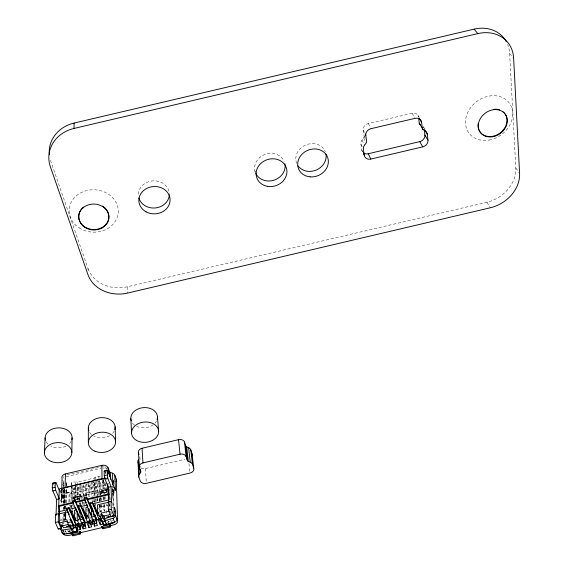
<?xml version="1.0" encoding="UTF-8"?>
<svg xmlns="http://www.w3.org/2000/svg" width="564" height="564" viewBox="0 0 564 564"><rect width="100%" height="100%" fill="white"/><g stroke="black" fill="none" stroke-linecap="round" stroke-linejoin="round"><path stroke-width="0.42" stroke-dasharray="2.82 2.11" d="M88.047 270.163L88.047 268.612L50.774 161.255A34.651 30.78 6.8 0 1 50.09 159.013M64.07 516.836L64.077 513.592M85.524 496.038L85.559 484.666M86.546 496.278L86.567 484.279L85.763 482.319M64.712 488.932L64.303 503.899M66.404 492.069L66.284 487.895M84.403 504.801L84.41 502.362M82.675 504.583L82.697 501.953M82.711 498.449L82.788 485.315M83.719 504.653L83.733 502.08M83.754 496.933L83.81 484.927L81.061 485.576L80.955 499.309M80.913 504.463L80.927 502.743M79.862 504.371L79.876 502.616M79.884 501.741L80.032 485.089M78.163 499.965L78.311 486.224L75.555 486.873L75.393 498.907M78.622 520.494L78.748 518.513M78.791 519.07L78.777 520.487L78.135 518.887M77.092 500.169L77.254 486.351M77.268 485.491L77.303 482.037L94.167 478.068L95.288 477.066L98.89 476.22L101.019 477.278M77.106 499.774L77.261 486.619M75.033 499.281L75.216 486.154M75.231 485.28L75.28 481.776L77.303 482.037M73.468 499.549L73.616 489.968L73.172 489.559L72.721 489.644L72.566 499.225M74.314 499.556L74.504 486.394M71.219 508.03L71.283 504.526M71.36 500.148L71.677 482.629L75.28 481.776M71.261 526.543L71.247 527.418L71.381 526.522M72.375 510.547L72.474 504.449M69.203 531.901L69.231 530.167M69.795 501.586L69.95 493.789A4.991 3.56 -2.4 0 1 63.739 491.54L62.752 489.228M70.303 507.128L70.338 505.393L68.85 505.739A2.171 1.537 -2.6 0 1 66.841 505.499M70.888 507.981L71.268 487.099M68.921 502.242L69.118 492.612A2.143 1.53 -2.5 0 1 66.453 491.646L65.445 491.138L64.127 488.05M70.726 531.387L68.589 531.894L68.618 530.301M66.538 522.349L66.601 519.825L69.442 519.155M63.767 482.904L63.669 486.81M64.479 520.142L65.22 519.148L65.346 513.917M65.48 508.806L65.537 506.07M65.621 502.721L65.96 488.628M65.776 520.396L65.29 519.275L65.41 514.072M65.537 508.862L65.643 504.526M65.22 519.148A5.224 3.652 -2.5 0 0 65.607 516.377L65.685 512.895M65.939 502.439L66.312 486.76M66.333 485.893L66.411 482.403L66.348 487.042M65.903 513.416L65.805 517.78L65.748 511.344M66.15 503.06L66.453 491.646L65.466 489.326M64.028 509.066L64.07 507.325M64.077 503.201L64.543 489.051M63.859 521.228L64.035 514.234M64.169 509.052L64.233 506.472M63.944 521.827L64.141 514.142M64.268 509.017L64.331 506.451M64.444 502.186L64.761 489.531M64.106 520.642L64.282 513.663M64.395 509.299L64.529 504.068M64.55 503.194L64.902 489.235M62.061 498.816L63.02 497.519L64.74 502.454L61.878 503.187L61.695 501.558A5.083 3.603 -2.5 0 1 62.061 498.816L62.329 489.291A5.118 3.652 -2.4 0 0 61.673 492.344L63.309 496.151A2.185 1.551 -2.2 0 1 63.365 496.898L63.006 497.927L59.939 490.807M63.006 497.927L63.02 497.519M63.147 497.596L63.683 482.312L62.068 478.519M63.598 489.489L63.401 496.524M62.872 524.464L63.147 514.072M63.26 509.736L63.33 507.142M63.422 503.673L63.739 491.54M61.871 487.162L61.497 500.169M61.695 501.558L62.089 487.684M63.972 509.327L64.085 506.719M61.476 490.927L61.582 489.185M106.758 489.637L106.793 492.189M85.763 496.32L86.01 493.352L95.591 491.096L96.197 492.591M86.482 496.313L86.616 494.847L86.01 493.352M97.741 498.463L97.65 500.557L96.86 498.477M108.845 504.865L101.894 506.507A1.093 0.74 -24.5 0 1 100.857 507.522A1.093 0.74 -24.5 0 1 99.807 506.994L99.969 505.266M100.392 500.952L100.73 497.497M101.069 494.043L101.238 492.316L100.462 490.377A1.438 0.959 -23.8 0 1 101.816 489.143L106.829 487.959A1.438 0.959 -23.6 0 1 107.209 487.909M99.356 501.593L99.694 498.146M100.04 494.691L100.462 490.377M98.087 495.192L98.418 492.062L97.642 490.123L83.592 493.437L84.191 498.52M96.973 496.376L97.642 490.123M71.346 485.308L71.677 482.629M79.672 498.224L79.764 499.852M71.706 507.269L72.03 504.66M72.693 499.45L73.024 496.842A1.445 0.952 -25 0 1 74.406 495.601L79.418 494.416A1.445 0.952 -24.8 0 1 80.779 495.016L81.872 499.57M93.765 501.537L93.871 500.952L92.2 501.347M94.971 495.213L94.907 495.594M113.547 481.437L113.646 480.845L113.702 483.567M104.079 495.812L103.854 482.847L104.354 482.199L103 478.758M73.172 489.559L73.419 488.981L71.988 485.562M62.449 484.962L63.528 483.482A2.157 1.544 -2 0 0 63.683 482.312M362.37 151.575A5.971 5.146 -28.6 0 1 361.771 149.918L360.889 144.01A5.992 5.182 -29 0 1 362.01 139.942L363.618 137.806A2.58 2.242 -29.2 0 0 364.104 136.051L363.244 130.235A6.049 5.259 -30.4 0 1 368.292 123.551L412.143 113.251A6.098 5.217 -33.9 0 1 418.537 116.974M111.989 494.508L113.554 492.541L113.935 493.521A2.157 1.544 -4.4 0 1 112.433 495.474L112.208 486.817M113.512 481.515A2.129 1.537 -4.3 0 0 113.575 480.549L114.584 479.569M104.784 466.731A3.222 2.348 -3.8 0 1 106.307 468.099L105.285 469.079A2.15 1.565 -3.8 0 0 102.845 468.035M113.618 490.976L112.624 491.216L112.419 489.608M106.913 522.419L112.751 520.579M106.251 489.735L106.857 489.806L101.301 490.899L101.724 492.999A3.588 1.107 76.8 0 0 101.175 494.219M66.806 474.959L102.338 466.597M66.256 476.643L100.942 468.472M140.915 467.958A4.956 3.624 -5.7 0 0 145.434 468.55L185.006 459.23M86.567 484.279L89.316 483.63L89.331 496.849M92.136 498.83L92.066 482.981L94.822 482.333L94.914 495.53M73.419 488.981L103.656 481.86L104.1 482.276M73.616 489.968L103.854 482.847M66.453 491.646L67.313 492.457L68.914 492.654L105.623 484.067M106.194 483.877L108.725 483.285M69.95 493.789L107.682 484.906M79.679 497.829L79.757 498.195L74.208 499.478L73.792 497.377L79.291 496.08L79.735 498.224L74.934 499.359L74.511 497.265L79.376 496.299M102.401 492.887L101.929 490.8L106.779 489.665L107.209 491.759L102.091 492.943M73.024 496.842L73.835 498.773A1.445 0.952 -25.1 0 1 75.216 497.526L80.222 496.348A1.445 0.952 -24.9 0 1 81.583 496.947M83.592 493.437L84.388 495.368L98.418 492.062M101.238 492.316A1.438 0.959 -23.9 0 1 102.585 491.082L106.758 490.102M61.744 501.664L64.522 501.008M112.462 489.714L115.239 489.058M101.724 492.999L107.223 491.702M60.341 499.789L61.709 502.94L64.677 502.531M76.07 499.641L79.179 498.907L79.771 499.916M112.447 490.877L115.275 490.327M85.516 502.919L87.187 502.531M83.19 507.29L84.889 506.888M60.63 519.86L62.054 519.529M99.363 511.611A1.107 0.775 -4.1 0 0 100.293 511.689L100.646 511.611A1.107 0.775 -4.1 0 0 101.407 510.617L98.933 511.203M111.334 507.917L112.765 507.579M58.931 521.023L61.793 520.346A2.601 0.585 78.9 0 1 62.893 521.002M61.173 524.308L63.316 523.801A2.601 0.585 78.9 0 0 63.295 523.18M69.442 524.562L70.86 524.224M107.491 519.867L108.549 522.476L110.685 521.975M88.047 268.612A32.092 26.931 -1.3 0 0 127.274 286.815L486.908 202.25A32.684 26.381 -32.6 0 0 515.827 168.044L509.637 53.488A35.588 29.899 -41.2 0 0 507.649 44.45M101.224 490.913L101.929 490.8M73.715 497.399L74.511 497.265M70.585 530.844L65.579 531.626A0.754 0.508 -26.8 0 1 64.959 531.239M69.118 492.612L69.442 492.591A3.208 2.291 -2.4 0 1 65.445 491.138M65.29 519.275L69.245 520.713M99.835 505.499L103.487 508.968L104.326 511.047M509.637 53.488L513.628 58.106M515.827 168.044L519.127 172.697M486.908 202.25L490.363 207.763M417.896 115.296L419.01 117.143M424.741 129.128L423.599 127.224M412.143 113.251L415.146 118.32M368.292 123.551L370.886 128.719M363.244 130.235L364.33 132.47M364.104 136.051L365.19 138.3M363.618 137.806L365.789 142.311M362.01 139.942L364.52 145.216M360.889 144.01L363.026 148.551M361.771 149.918L362.483 151.441M362.194 151.208L362.398 151.653M64.486 502.291L59.227 490.088M65.551 530.809L66.15 532.155M65.248 530.562L66.136 532.592M67.736 529.948L68.589 531.894M63.936 512.549L65.607 516.377M53.502 484.032L54.186 485.611M60.468 490.172L63.365 496.898A2.467 1.572 -61.1 0 1 63.14 497.596M75.47 512.634L76.14 514.199M80.645 494.691L80.856 495.178M74.406 495.601L75.216 497.526M71.283 486.224L72.721 489.644M74.737 484.913L75.555 486.873M90.48 517.174L91.706 520.121M86.595 509.158L87.568 511.506M79.418 494.416L80.222 496.348M80.25 483.616L81.061 485.576M87.42 509.588L87.18 509.003M81.258 496.151L81.449 496.623M99.722 515.757L100.343 517.28M99.736 516.067L100.385 517.653M99.292 515.905L99.898 517.385M98.686 508.03L100.596 512.739M100.265 516.004L100.893 517.555M99.236 505.633L99.807 506.994M91.276 481.021L92.066 482.981M110.354 519.19L111.397 521.806L111.362 520.234M101.478 505.464L101.894 506.507L101.76 504.801M106.54 504.202L107.153 505.746M101.816 489.143L102.585 491.082M106.829 487.959L107.597 489.904M102.845 479.802L103.656 481.86M104.756 471.095L105.637 473.372M106.307 468.099L106.899 469.629M99.687 506.747L99.842 507.184M93.871 500.952L94.258 502.136L94.308 499.556M254.879 170.814L255.316 172.401M106.885 492.809L106.822 492.393L100.603 493.86L100.653 494.903M109.226 492.231L110.445 500.902M109.31 496.355L109.797 499.824M79.179 498.907L79.298 499.873M84.388 495.368L84.593 497.06M80.109 502.651L80.271 504.089M79.637 502.672L79.792 504.054M188.954 463.594L189.821 471.328M81.963 500.444L82.443 504.808M80.779 495.016L81.251 499.38M100.977 500.606L100.801 497.751M145.434 468.55L146.316 482.46M101.471 500.543L101.301 497.723M140.055 459.3L139.865 456.812A2.136 1.572 -5.3 0 1 139.646 458.003M140.443 465.899L140.528 467.373M127.274 286.815L127.612 293.068M73.193 506.951L73.13 505.485M61.927 487.747L62.026 489.968M113.907 490.856L113.998 494.12M113.575 480.549L113.674 484.004M113.843 490.06L113.935 493.521M113.554 492.541L113.977 507.967M112.969 488.939L113.434 506.437M112.328 486.154L112.652 498.47M112.758 502.686L112.849 506.063M111.249 512.183L111.291 513.903M110.671 511.435L110.727 513.691M109.423 488.798L109.677 500.007M109.761 503.455L109.874 508.629M109.275 503.751L109.388 508.7M108.514 520.903L108.549 522.476M107.068 487.557L107.16 491.864M106.42 510.448L106.483 513.776M105.32 470.799L105.383 474.246M105.546 482.854L105.743 493.183M105.806 496.63L105.856 499.21M104.354 482.199L104.552 493.429M104.608 496.884L104.657 499.478M104.749 504.66L104.855 510.709M104.093 496.672L104.15 500.134M104.227 504.456L104.34 511.365M103.029 480.486L103.275 496.017M103.29 496.884L103.332 499.471M103.416 504.653L103.487 508.968M102.831 480.133L103.05 493.909M103.106 497.349L103.149 499.937M101.308 510.371L101.33 511.957M100.512 495.093L100.322 481.036L97.572 481.684L97.734 497.511M100.519 495.975L100.582 500.367M100.653 505.64L100.73 511.788L99.729 509.306L99.687 505.823M100.702 515.856L100.745 519.247M100.35 515.933L100.392 519.331M99.356 478.794L99.546 494.487M99.588 497.977L99.617 500.592M98.89 476.22L98.933 479.696M98.94 480.57L99.102 494.48M99.158 498.83L99.186 501.438M97.741 498.393L97.769 501.029M96.613 481.191L96.761 497.765M96.86 498.618L96.888 501.255M65.748 511.358L65.805 517.068M95.288 477.066L95.316 480.549M95.323 481.423L95.429 495.347M95.457 498.83L95.506 505.795M94.942 499.048L94.963 501.692M94.963 502.573L94.985 505.21M94.167 478.068L94.195 481.501M94.195 482.361L94.287 496.123M93.835 480.091L93.941 496.68M93.948 497.554L93.969 501.918M92.136 499.711L92.143 501.474M91.086 482.488L91.135 499.091M88.322 484.018L88.322 498.005M94.745 504.569A2.214 1.48 -24.7 0 1 94.618 504.815M66.411 482.403A5.034 3.61 -2 0 1 66.249 484.821M99.835 492.647A5.668 1.699 65 0 1 101.499 491.688M78.354 496.602A5.689 1.311 74.7 0 1 79.341 496.56M72.403 498.125A5.668 1.847 65 0 1 73.969 498.082M106.349 479.4A5.09 3.666 -3.9 0 1 107.111 479.844M114.28 481.332A3.194 2.305 -4.3 0 1 113.463 482.037M63.676 486.394A3.222 2.305 -2.3 0 1 64.035 485.534M63.795 478.11A3.243 2.334 -2.2 0 1 63.901 476.538M102.958 466.491A3.222 2.348 -3.8 0 1 103.593 466.484M100.371 505.471A1.1 0.74 -24.5 0 1 99.257 505.485M114.154 483.221A4.963 3.581 -4.3 0 1 113.286 483.567M110.008 505.365A1.093 0.74 -24.1 0 1 109.24 505.372M422.979 126.442A6.049 5.132 -33.1 0 1 424.107 128.366M296.713 163.532A15.482 13.592 -23.2 0 1 305.836 144.934A15.482 13.592 -23.2 0 1 325.329 151.709M255.203 171.999A15.432 13.642 -18.2 0 1 265.045 154.409A15.432 13.642 -18.2 0 1 284.157 161.382M138.392 194.319A15.489 13.599 -3.4 0 1 153.627 180.832A15.489 13.599 -3.4 0 1 169.334 193.466M71.275 441.175A13.494 9.99 -1.1 0 1 68.223 444.77M66.009 446.138A13.494 9.99 -1.1 0 1 50.704 446.018M47.954 444.072A13.494 9.99 -1.1 0 1 45.733 440.949M114.21 431.065A13.409 10.053 -3.2 0 1 112.342 433.589M109.62 435.634A13.409 10.053 -3.2 0 1 93.645 435.909M91.565 434.491A13.409 10.053 -3.2 0 1 89.521 432.13M156.439 421.125A13.346 10.096 -5.3 0 1 155.072 423.063M153.218 424.762A13.346 10.096 -5.3 0 1 136.636 426.363M134.479 425.052A13.346 10.096 -5.3 0 1 131.891 422.154M61.603 496.658L61.765 499.218L61.603 496.658M79.27 496.087L78.72 496.249L79.291 496.08M68.9 492.661L68.286 492.689L68.9 492.661M79.15 227.863A24.576 21.185 2.6 0 0 118.137 213.587A24.576 21.185 2.6 0 0 83.853 191.436A24.576 21.185 2.6 0 0 79.15 227.863M489.228 140.013A25.14 20.664 -36.8 0 0 509.525 103.374A25.14 20.664 -36.8 0 0 468.592 110.777A25.14 20.664 -36.8 0 0 489.228 140.013"/><path stroke-width="0.85" d="M86.468 516.666L85.925 515.362L87.187 515.066L87.187 516.42L85.918 516.716L85.918 518.344L88.816 517.66L88.809 508.566M85.925 515.362L85.939 507.593L87.378 507.255M92.235 511.774L86.701 498.35L86.708 497.286L84.163 497.885L84.163 498.95L93.321 521.044A1.114 0.783 -4 0 0 94.484 521.573M83.359 518.189L85.03 522.144L81.498 522.962L82.14 522.821L83.613 526.297L85.234 525.916L85.242 522.123M85.03 522.144L84.388 522.278L83.014 519.028L83.028 517.399L81.759 517.696L81.766 516.342L82.591 518.295M83.063 510.857L83.077 508.263L85.368 513.748M85.002 525.74L86.024 528.158L83.176 528.835L83.197 524.64M83.613 526.297L83.62 524.781M80.744 505.936L80.751 504.851L78.192 505.457L78.177 506.535L84.995 522.694L87.519 522.095L80.744 505.936L78.177 506.535M77.635 523.885L79.122 527.354L80.737 526.973L80.772 523.18L83.176 528.835M79.122 527.354L79.136 525.838M80.144 534.122L79.728 532.331A0.754 0.515 -26.4 0 1 80.448 531.626L80.864 532.599A0.754 0.515 -26.4 0 0 80.151 533.311L80.144 534.122L73.024 535.8L72.608 534.009A0.754 0.508 -26.7 0 0 71.91 533.636L80.448 531.626M80.201 509.771L80.116 519.712L83.014 519.028M75.188 524.872L77.472 530.174L80.321 529.504L80.335 527.826M66.742 533.509L66.735 533.946L77.423 531.429L75.682 526.924L73.383 527.467M77.472 530.174L77.529 525.133M77.423 531.429L75.682 526.924M80.737 526.973L77.219 520.396L77.31 512.105M76.373 524.182L75.71 524.323L74.314 521.08L74.342 519.444L75.604 519.148L75.625 517.787L74.356 518.09L75.195 520.036M74.356 518.09L74.476 510.293L76.626 509.786M80.405 513.691L75.082 501.086L75.097 500.021L72.559 500.62L72.537 501.685L81.9 523.737A1.114 0.775 -3.5 0 0 83.176 524.245M73.101 518.457L73.13 516.828L74.8 516.434M73.024 535.8L72.608 534.009M71.233 528.017L71.212 529.215L73.729 528.623L73.785 524.823L66.446 526.55M71.445 520.128L73.489 524.858L72.819 525.006L71.416 521.763L71.445 520.128L70.176 520.424L70.204 519.063L70.768 520.361M71.543 514.431L71.607 510.97L69.915 511.365M71.825 452.673L72.1 437.897M69.034 508.693L69.055 507.607L66.496 508.206L66.474 509.292L73.44 525.415L75.964 524.816L69.034 508.693L66.474 509.292M64.592 533.96L62.851 530.033A3.046 2.03 -26.7 0 1 60.341 528.475L62.089 532.402A3.031 2.037 -26.9 0 0 64.592 533.96L72.756 532.691L69.703 525.754L69.027 525.902L67.609 522.659L67.645 521.023L59.502 522.941L60.933 526.177L69.055 524.266M474.105 29.145L477.828 33.614A35.927 30.089 -40.8 0 1 513.628 58.106L519.599 173.359A32.973 26.508 -32.4 0 1 490.363 207.763L127.612 293.068A32.374 27.065 -1.5 0 1 88.04 274.816L50.415 166.895A34.975 30.978 6.5 0 1 73.976 128.444L74.117 123.058L474.105 29.145A35.588 29.899 -41.2 0 1 506.345 41.708M62.949 488.671A5.118 3.652 -2.4 0 1 65.093 487.719L65.438 473.922L101.851 465.349A5.013 3.652 -3.8 0 1 108.027 467.697L109.508 471.518L109.627 476.65M59.199 505.852L58.924 514.692L58.487 513.691L55.603 514.368L55.321 522.511L58.219 528.997L61.575 528.214L61.652 525.599M62.089 532.402L62.096 531.908L62.639 533.128A5.217 3.61 -3 0 0 69.132 535.363L72.333 534.609A0.754 0.508 -26.8 0 1 73.031 534.982M61.821 487.162L62.068 478.519A5.041 3.631 -2.2 0 1 65.438 473.922M61.575 528.214L61.109 528.313L58.233 521.827L58.487 513.691M59.502 522.941C60.242 516.998 58.959 511.442 58.741 505.689L59.255 489.221L59.826 488.685L105.426 477.941M59.227 490.088L55.984 482.58L52.445 483.27L52.262 487.902L52.868 490.969L56.583 499.485L56.047 515.369L55.603 514.368M56.583 499.485L59.417 498.823L55.716 490.299L55.117 487.233L55.279 482.601M44.38 452.779L45.113 437.932M72.756 532.691L73.087 530.456L72.403 528.884M140.718 471.532L139.315 467.641L138.476 452.934A4.998 3.694 -5.6 0 1 142.058 448.26L178.527 439.673A4.984 3.701 -7.4 0 1 184.513 442.098L185.76 446.004A2.129 1.579 -7.8 0 0 186.698 446.928L188.609 447.71A4.949 3.659 -7.7 0 1 190.787 449.853L192.042 453.837L193.748 468.409A5.013 3.652 -7.9 0 1 190.012 473.048L146.365 483.327A5.034 3.638 -5.9 0 1 140.26 481.007L138.815 477.045A5.048 3.666 -5.8 0 1 139.336 474.254L140.492 472.738A2.171 1.579 -5.5 0 0 140.718 471.532L140.619 469.805M110.727 525.563L110.332 524.583L101.795 526.593A0.747 0.515 -25.4 0 1 102.514 526.966L102.93 528.757L110.05 527.079L110.029 526.268A0.747 0.515 -25 0 1 110.727 525.563L113.928 524.809A5.189 3.631 -4.7 0 0 117.552 520.198L117.065 518.965L117.079 519.444A2.996 2.059 -24.6 0 1 114.577 522.186L106.42 524.76L104.481 518.725L112.003 516.356A0.754 0.515 -24.5 0 0 112.624 515.771M104.812 520.798L113.004 518.224A3.01 2.059 -24.5 0 0 115.514 515.482L115.401 511.534A2.601 0.458 78.4 0 0 114.661 507.931A2.601 0.458 78.4 0 0 114.027 508.044L114.238 515.806L110.981 516.568L108.373 510.011L108.196 501.981L111.08 501.297L111.482 502.312L111.087 486.654L107.745 478.046L107.019 470.418L107.576 470.432L115.437 490.574L114.795 475.269A4.977 3.603 -4.2 0 0 112.483 473.175L110.502 472.421A2.143 1.558 -4.2 0 1 109.508 471.518M108.584 502.327L108.26 487.317L104.89 478.716L104.262 475.656L104.185 471.081L107.019 470.418M55.984 482.58L52.445 483.27M107.576 470.432L104.185 471.081M139.315 467.641A5.083 3.715 -5.7 0 1 142.953 462.931L180.029 454.196A5.069 3.722 -7.5 0 1 186.106 456.621L187.368 460.548A2.164 1.586 -7.9 0 0 188.32 461.479L190.265 462.254A5.034 3.673 -7.9 0 1 192.472 464.412L193.748 468.409M52.262 487.902L55.117 487.233M104.262 475.656L107.118 474.98M65.093 487.719L102.056 479.012A5.09 3.666 -3.9 0 1 104.53 478.878M52.868 490.969L55.716 490.299M104.89 478.716L107.745 478.046M108.26 487.317L111.087 486.654M72.537 501.685L75.082 501.086M84.163 498.95L86.701 498.35M58.741 505.689L73.186 502.284M74.885 501.889L85.086 499.485M86.785 499.084L108.034 494.078L107.83 484.617M59.044 506.387L73.482 502.989M76.034 502.39L84.522 500.388M87.075 499.789L108.309 494.783L108.034 494.078M92.44 502.101L89.887 502.7L89.887 503.779L96.55 519.966L99.074 519.374L92.447 503.18L92.44 502.101L97.671 514.89M89.887 503.779L92.447 503.18M58.882 511.71L67.419 509.694M69.985 509.095L75.111 507.882M81.089 506.479L87.067 505.069M93.046 503.659L108.422 500.035L108.309 494.783M59.777 513.755L68.223 511.767M93.109 505.901L94.548 505.563L97.107 511.837M71.156 511.534L72.643 511.181M84.6 514.128L86.278 513.734M96.07 511.428L97.748 511.033M55.321 522.511L58.233 521.827M108.373 510.011L111.277 509.327L111.08 501.297M98.15 514.269L97.487 512.641L98.749 512.338L98.77 513.691L97.502 513.987L97.516 515.609L101.323 514.713L101.301 513.092L109.444 511.174M96.705 519.423L96.733 523.202L95.119 523.582L93.68 520.107L93.067 520.234L96.564 519.43L94.604 514.671L93.342 514.967L93.335 513.621L94.005 515.249M67.609 522.659L71.416 521.763M74.314 521.08L77.219 520.396M94.604 514.671L94.618 516.293L91.72 516.976L91.685 507.889M113.97 511.865L115.401 511.534M101.301 513.092L102.62 516.356L109.931 514.636M75.71 524.323L79.256 523.505M89.175 521.164L90.628 524.647L92.242 524.266L90.797 520.784L87.279 521.601L87.913 521.467M100.709 518.45L102.126 521.933L104.643 521.34L103.233 517.858L98.855 518.873L99.447 518.746M106.547 517.103L109.409 516.434M58.219 528.997L61.109 528.313M110.981 516.568L114.238 515.806M73.376 527.904L75.675 527.361M86.644 522.179L88.879 527.488L91.728 526.818L89.19 520.741M92.242 524.266L92.228 520.48L94.576 526.149L97.431 525.472L96.43 523.047M98.101 519.479L100.279 524.802L103.134 524.132L100.653 518.041M72.502 532.155L77.43 530.992M107.9 523.815L114.471 522.264L114.485 522.694L103.797 525.211L103.79 524.781L106.251 524.203M80.864 532.599L102.197 527.573A0.747 0.515 -25.4 0 1 102.916 527.946L102.93 528.757M72.594 534.827L79.721 533.149M102.528 527.777L109.656 526.099L109.635 525.288A0.747 0.515 -25 0 1 110.332 524.583M73.976 128.444L477.828 33.614M363.561 152.879A5.971 5.146 -28.6 0 0 368.264 153.725L419.75 141.627A6.021 5.097 -32.7 0 0 424.904 135.078L424.332 129.868M363.554 153.725L364.266 155.248A6.021 5.175 -28.4 0 0 370.816 159.069L422.767 146.866A6.077 5.125 -32.4 0 0 427.977 140.274L427.329 134.281L424.692 129.861M90.797 520.784L90.177 520.917L88.816 517.66M96.564 519.43L95.958 519.557L94.618 516.293M103.233 517.858L102.648 517.978L101.323 514.713M70.437 526.67L63.852 527.7A0.761 0.508 -26.7 0 1 63.224 527.312L62.308 525.239M62.851 530.033L71.043 528.757M419.01 117.961L421.625 122.325L422.274 128.225A2.63 2.228 -33.7 0 0 423.176 129.664L425.242 130.947A6.105 5.161 -32.8 0 1 427.329 134.281M420.511 124.764L420.124 124.524A2.608 2.214 -33.9 0 1 419.228 123.1L418.692 118.334M419.228 123.1L423.176 129.664M424.904 135.078L427.977 140.274M419.75 141.627L422.767 146.866M365.056 133.957L365.782 135.445L366.642 141.296A2.601 2.256 -28.9 0 1 366.149 143.059L364.52 145.216A6.049 5.21 -28.8 0 0 363.385 149.305L364.266 155.248M368.264 153.725L370.816 159.069M69.309 525.881L69.985 527.418M71.91 533.636L72.333 534.609M72.227 525.162L73.729 528.623M66.496 508.206L67.532 510.596M68.216 512.19L69.245 514.572M69.055 507.607L74.871 521.143M79.728 532.331L80.151 533.311M77.726 523.441L80.321 529.504M71.607 510.97L74.286 517.216M75.639 507.882L79.404 516.765M78.192 505.457L79.869 509.44M80.546 511.033L83.902 519.014M75.097 500.021L80.208 512.133M83.768 522.44L85.234 525.916M80.751 504.851L86.102 517.618M87.187 515.066L87.871 516.694M84.163 497.885L86.179 502.736M86.849 504.357L87.85 506.782M88.52 508.404L89.528 510.829M90.198 512.443L91.537 515.686M86.708 497.286L92.376 511.047M95.302 519.726L96.733 523.202M101.795 526.593L102.197 527.573M90.867 505.097L93.828 512.288M94.815 514.692L96.127 517.886M102.514 526.966L102.916 527.946M103.79 524.781L102.126 520.699L103.797 525.211M103.72 515.433L104.58 517.569L104.643 521.34M104.481 518.725L105.757 521.89M109.635 525.288L110.029 526.268M109.656 526.099L110.05 527.079M111.277 509.327L113.872 515.884M108.196 501.981L108.598 502.989M113.004 518.224L114.577 522.186M115.514 515.482L117.079 519.444M108.422 500.035L109.24 502.101L97.41 504.886L97.487 512.641M114.795 475.269L116.29 479.167L117.552 520.198M139.336 474.254L138.504 459.505A4.97 3.645 -5.6 0 0 137.997 462.283L138.561 463.862M138.476 452.934L139.033 454.485M106.194 523.378L106.42 524.76M190.787 449.853L192.472 464.412M188.609 447.71L190.265 462.254M186.698 446.928L188.32 461.479M185.76 446.004L187.368 460.548M184.513 442.098L186.106 456.621M178.527 439.673L180.029 454.196M157.462 416.845L158.639 431.277A13.571 10.166 -5.5 0 1 138.681 441.415A13.571 10.166 -5.5 0 1 137.976 423.811A13.571 10.166 -5.5 0 1 158.639 431.298M142.058 448.26L142.953 462.931M140.295 469.269L140.492 472.738M137.997 462.283L138.815 477.045M130.841 418.714L131.567 433.222M115.119 426.814L115.578 441.415M112.483 473.175L112.8 485.146M110.502 472.421L110.671 479.393M108.027 467.697L108.161 473.675M108.415 516.173L108.443 517.745M101.851 465.349L102.056 479.012M102.599 514.847L102.62 516.356M100.216 519.789L100.279 524.802M96.536 518.351L96.55 519.966M94.548 505.563L94.562 508.15M94.548 521.961L94.576 526.149M93.314 519.345L93.321 521.044M88.872 522.461L88.879 527.488M88.336 427.759L88.336 442.43M76.196 525.07A1.114 0.775 -3.3 0 0 77.578 525.556L77.938 525.472A1.114 0.775 -3.3 0 0 78.685 524.936M101.428 519.698A1.114 0.783 -4.2 0 1 100.759 520.1L100.399 520.177A1.114 0.783 -4.2 0 1 99.031 519.691M89.958 522.454A1.114 0.783 -3.7 0 1 89.345 522.786L88.992 522.87A1.114 0.783 -3.7 0 1 87.61 522.384M113.646 487.24A5.055 3.624 -4.3 0 1 115.197 488.953M109.62 473.577A3.927 2.855 -4.2 0 1 109.296 473.436M116.29 479.167A4.963 3.581 -4.3 0 1 116.029 481.585M192.042 453.837A4.935 3.631 -7.8 0 1 191.852 455.959M102.542 206.1A15.087 12.958 2.4 0 1 105.531 224.874A15.087 12.958 2.4 0 1 83.578 225.988A15.087 12.958 2.4 0 1 83.43 207.073M502.933 111.686A15.432 12.641 -36.5 0 1 496.962 134.902A15.432 12.641 -36.5 0 1 478.159 123.509M493.711 109.282A15.432 12.641 -36.5 0 1 499.648 109.917M49.308 154.423A34.651 30.78 6.8 0 1 74.117 123.058M421.625 122.325A6.155 5.245 -33.6 0 0 415.146 118.32L370.886 128.719A6.105 5.287 -30.1 0 0 365.782 135.445M326.006 154.106A15.482 13.592 -23.2 0 1 316.2 170.067A15.482 13.592 -23.2 0 1 297.996 165.83M284.898 163.764A15.432 13.642 -18.2 0 1 274.026 180.17A15.432 13.642 -18.2 0 1 255.661 173.183M169.348 194.763A15.489 13.599 -3.4 0 1 155.544 207.933A15.489 13.599 -3.4 0 1 138.892 198.07M45.48 440.265A13.494 9.99 -1.1 0 1 58.452 427.857A13.494 9.99 -1.1 0 1 71.804 439.807M88.858 430.797A13.409 10.053 -3.2 0 1 101.4 417.649A13.409 10.053 -3.2 0 1 114.781 429.69M131.271 420.814A13.346 10.096 -5.3 0 1 144.109 407.596A13.346 10.096 -5.3 0 1 157.039 419.736M84.931 227.419A15.094 12.965 2.4 0 0 108.831 218.564A15.094 12.965 2.4 0 0 87.702 205.113A15.094 12.965 2.4 0 0 84.931 227.419M492.901 136.714A15.439 12.648 -36.5 0 0 505.309 114.238A15.439 12.648 -36.5 0 0 480.168 118.891A15.439 12.648 -36.5 0 0 492.901 136.714M310.151 176.856A15.623 13.67 -23 0 0 327.508 157.074A15.623 13.67 -23 0 0 301.402 154.853A15.623 13.67 -23 0 0 310.151 176.856M267.59 186.353A15.573 13.719 -18.1 0 0 286.392 168.037A15.573 13.719 -18.1 0 0 260.596 163.645A15.573 13.719 -18.1 0 0 267.59 186.353M146.125 211.867A15.63 13.677 -3.5 0 0 170.088 200.509A15.63 13.677 -3.5 0 0 147.211 188.172A15.63 13.677 -3.5 0 0 146.125 211.867M51.296 461.465A13.726 10.053 -1.4 0 0 71.825 452.462A13.726 10.053 -1.4 0 0 51.19 444.044A13.726 10.053 -1.4 0 0 51.296 461.465M94.935 451.186A13.642 10.117 -3.4 0 0 115.592 442.155A13.642 10.117 -3.4 0 0 95.365 433.645A13.642 10.117 -3.4 0 0 94.935 451.186"/></g></svg>
